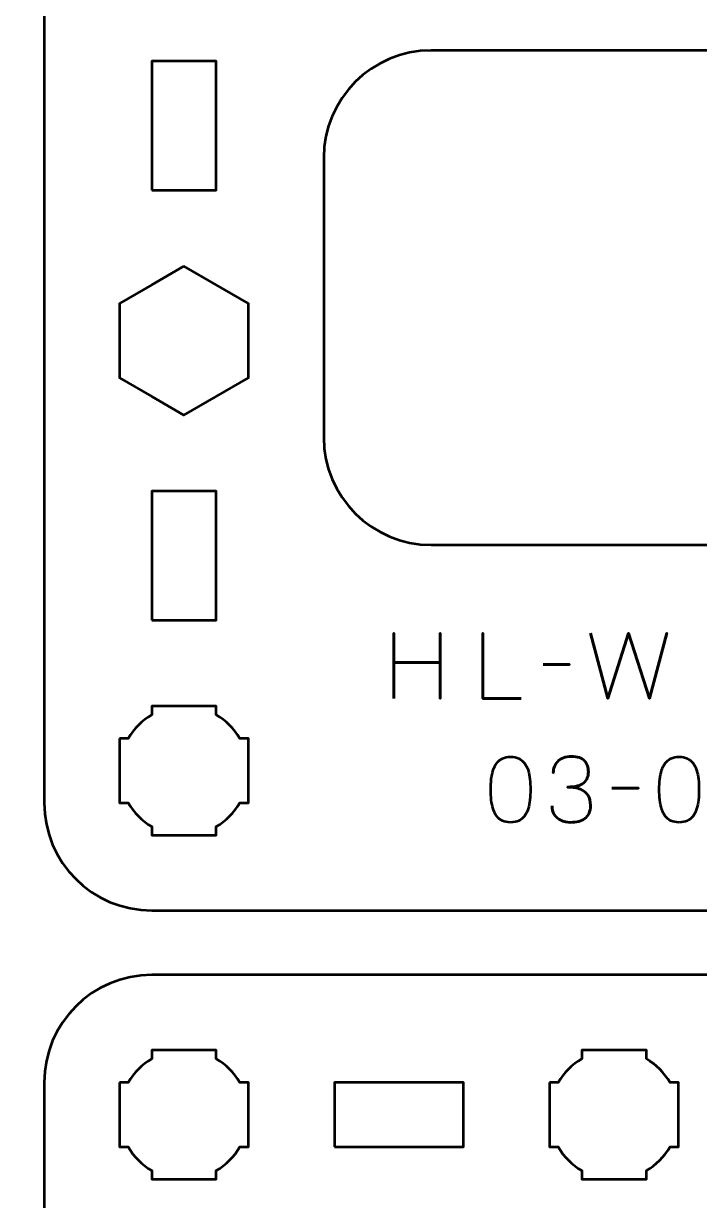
# Model space of a CAD drawing. Header units: centimetres. Extents: x -21 to 0, y -29.7 to 0.
# Drawn here: x -16.95 to -13.8, y -12.85 to -7.38 of the extents above; entities that cross this region are included whole.
import ezdxf

# ---------------------------------------------------------------- set-up
doc = ezdxf.new("R2010")
doc.units = ezdxf.units.CM
doc.header["$MEASUREMENT"] = 0
doc.layers.add('Layer 1', color=7, linetype='Continuous')

msp = doc.modelspace()

# ---------------------------------------------------------------- linework, layer by layer
at = {"layer": 'Layer 1', "lineweight": 53}
for points in [[(-16.35, -8.15), (-16.05, -8.15), (-16.05, -7.55), (-16.35, -7.55), (-16.35, -8.15)], [(-16.35, -10.15), (-16.05, -10.15), (-16.05, -9.55), (-16.35, -9.55), (-16.35, -10.15)]]:
    msp.add_lwpolyline(points, close=True, dxfattribs=at)
at = {"layer": 'Layer 1', "color": 1, "lineweight": 53}
msp.add_open_spline([(-21.00003, -29.19995), (-21.00003, -29.19995), (-21.00003, -2.89992), (-21.00003, -2.89992), (-21.00003, -2.89992), (-21.00003, -2.81709), (-20.93286, -2.74992), (-20.85003, -2.74992), (-20.85003, -2.74992), (-20.7672, -2.74992), (-20.70003, -2.68275), (-20.70003, -2.59992), (-20.70003, -2.59992), (-20.70003, -2.51709), (-20.7672, -2.44992), (-20.85003, -2.44992), (-20.85003, -2.44992), (-20.93286, -2.44992), (-21.00003, -2.38275), (-21.00003, -2.29992), (-21.00003, -2.29992), (-21.00003, -2.21709), (-20.93286, -2.14992), (-20.85003, -2.14992), (-20.85003, -2.14992), (-20.7672, -2.14992), (-20.70003, -2.08275), (-20.70003, -1.99992), (-20.70003, -1.99992), (-20.70003, -1.91709), (-20.7672, -1.84992), (-20.85003, -1.84992), (-20.85003, -1.84992), (-20.93286, -1.84992), (-21.00003, -1.78275), (-21.00003, -1.69992), (-21.00003, -1.69992), (-21.00003, -1.61709), (-20.93286, -1.54992), (-20.85003, -1.54992), (-20.85003, -1.54992), (-20.7672, -1.54992), (-20.70003, -1.48275), (-20.70003, -1.39992), (-20.70003, -1.39992), (-20.70003, -1.31709), (-20.7672, -1.24992), (-20.85003, -1.24992), (-20.85003, -1.24992), (-20.93286, -1.24992), (-21.00003, -1.18275), (-21.00003, -1.09992), (-21.00003, -1.09992), (-21.00003, -1.09992), (-21.00003, -0.49992), (-21.00003, -0.49992), (-21.00003, -0.49992), (-21.00003, -0.22295), (-20.77694, 0.00004), (-20.49994, 0.00004), (-20.49994, 0.00004), (-20.49994, 0.00004), (-0.50008, 0.00004), (-0.50008, 0.00004), (-0.50008, 0.00004), (-0.22294, 0.00004), (0.00002, -0.22295), (0.00002, -0.49992), (0.00002, -0.49992), (0.00002, -0.49992), (0.00002, -29.19995), (0.00002, -29.19995), (0.00002, -29.19995), (0.00002, -29.47695), (-0.22294, -29.70004), (-0.50008, -29.70004), (-0.50008, -29.70004), (-0.50008, -29.70004), (-20.49994, -29.70004), (-20.49994, -29.70004), (-20.49994, -29.70004), (-20.77694, -29.70004), (-21.00003, -29.47695), (-21.00003, -29.19995)], degree=3, knots=[0, 0, 0, 0, 0.047619, 0.047619, 0.047619, 0.047619, 0.0952381, 0.0952381, 0.0952381, 0.0952381, 0.1428571, 0.1428571, 0.1428571, 0.1428571, 0.1904762, 0.1904762, 0.1904762, 0.1904762, 0.2380952, 0.2380952, 0.2380952, 0.2380952, 0.2857143, 0.2857143, 0.2857143, 0.2857143, 0.3333333, 0.3333333, 0.3333333, 0.3333333, 0.3809524, 0.3809524, 0.3809524, 0.3809524, 0.4285714, 0.4285714, 0.4285714, 0.4285714, 0.4761905, 0.4761905, 0.4761905, 0.4761905, 0.5238095, 0.5238095, 0.5238095, 0.5238095, 0.5714286, 0.5714286, 0.5714286, 0.5714286, 0.6190476, 0.6190476, 0.6190476, 0.6190476, 0.6666667, 0.6666667, 0.6666667, 0.6666667, 0.7142857, 0.7142857, 0.7142857, 0.7142857, 0.7619048, 0.7619048, 0.7619048, 0.7619048, 0.8095238, 0.8095238, 0.8095238, 0.8095238, 0.8571429, 0.8571429, 0.8571429, 0.8571429, 0.9047619, 0.9047619, 0.9047619, 0.9047619, 0.952381, 0.952381, 0.952381, 0.952381, 1, 1, 1, 1], dxfattribs=at)
at = {"layer": 'Layer 1', "color": 3, "lineweight": 53}
for points in [[(-16.85, -11), (-16.85, -11), (-16.85, -6.7), (-16.85, -6.7), (-16.85, -6.7), (-16.85, -6.42391), (-16.62609, -6.2), (-16.35, -6.2), (-16.35, -6.2), (-16.35, -6.2), (-12.05, -6.2), (-12.05, -6.2), (-12.05, -6.2), (-11.77391, -6.2), (-11.55, -6.42391), (-11.55, -6.7), (-11.55, -6.7), (-11.55, -6.7), (-11.55, -11), (-11.55, -11), (-11.55, -11), (-11.55, -11.27609), (-11.77391, -11.5), (-12.05, -11.5), (-12.05, -11.5), (-12.05, -11.5), (-16.35, -11.5), (-16.35, -11.5), (-16.35, -11.5), (-16.62609, -11.5), (-16.85, -11.27609), (-16.85, -11)], [(-16.85, -16.6), (-16.85, -16.6), (-16.85, -12.3), (-16.85, -12.3), (-16.85, -12.3), (-16.85, -12.02391), (-16.62609, -11.8), (-16.35, -11.8), (-16.35, -11.8), (-16.35, -11.8), (-12.05, -11.8), (-12.05, -11.8), (-12.05, -11.8), (-11.77391, -11.8), (-11.55, -12.02391), (-11.55, -12.3), (-11.55, -12.3), (-11.55, -12.3), (-11.55, -16.6), (-11.55, -16.6), (-11.55, -16.6), (-11.55, -16.87609), (-11.77391, -17.1), (-12.05, -17.1), (-12.05, -17.1), (-12.05, -17.1), (-16.35, -17.1), (-16.35, -17.1), (-16.35, -17.1), (-16.62609, -17.1), (-16.85, -16.87609), (-16.85, -16.6)]]:
    msp.add_open_spline(points, degree=3, knots=[0, 0, 0, 0, 0.125, 0.125, 0.125, 0.125, 0.25, 0.25, 0.25, 0.25, 0.375, 0.375, 0.375, 0.375, 0.5, 0.5, 0.5, 0.5, 0.625, 0.625, 0.625, 0.625, 0.75, 0.75, 0.75, 0.75, 0.875, 0.875, 0.875, 0.875, 1, 1, 1, 1], dxfattribs=at)
at = {"layer": 'Layer 1', "lineweight": 53}
for points, knots in [([(-15.55, -9.3), (-15.55, -9.3), (-15.55, -8), (-15.55, -8), (-15.55, -8), (-15.55, -7.72391), (-15.32609, -7.5), (-15.05, -7.5), (-15.05, -7.5), (-15.05, -7.5), (-13.35, -7.5), (-13.35, -7.5), (-13.35, -7.5), (-13.07391, -7.5), (-12.85, -7.72391), (-12.85, -8), (-12.85, -8), (-12.85, -8), (-12.85, -9.3), (-12.85, -9.3), (-12.85, -9.3), (-12.85, -9.57609), (-13.07391, -9.8), (-13.35, -9.8), (-13.35, -9.8), (-13.35, -9.8), (-15.05, -9.8), (-15.05, -9.8), (-15.05, -9.8), (-15.32609, -9.8), (-15.55, -9.57609), (-15.55, -9.3)], [0, 0, 0, 0, 0.125, 0.125, 0.125, 0.125, 0.25, 0.25, 0.25, 0.25, 0.375, 0.375, 0.375, 0.375, 0.5, 0.5, 0.5, 0.5, 0.625, 0.625, 0.625, 0.625, 0.75, 0.75, 0.75, 0.75, 0.875, 0.875, 0.875, 0.875, 1, 1, 1, 1]), ([(-16.2, -8.50359), (-16.2, -8.50359), (-16.05, -8.59019), (-16.05, -8.59019), (-16.05, -8.59019), (-16.05, -8.59019), (-15.9, -8.67679), (-15.9, -8.67679), (-15.9, -8.67679), (-15.9, -8.67679), (-15.9, -8.85), (-15.9, -8.85), (-15.9, -8.85), (-15.9, -8.85), (-15.9, -9.02321), (-15.9, -9.02321), (-15.9, -9.02321), (-15.9, -9.02321), (-16.05, -9.10981), (-16.05, -9.10981), (-16.05, -9.10981), (-16.05, -9.10981), (-16.2, -9.19641), (-16.2, -9.19641), (-16.2, -9.19641), (-16.2, -9.19641), (-16.35, -9.10981), (-16.35, -9.10981), (-16.35, -9.10981), (-16.35, -9.10981), (-16.5, -9.02321), (-16.5, -9.02321), (-16.5, -9.02321), (-16.5, -9.02321), (-16.5, -8.85), (-16.5, -8.85), (-16.5, -8.85), (-16.5, -8.85), (-16.5, -8.67679), (-16.5, -8.67679), (-16.5, -8.67679), (-16.5, -8.67679), (-16.35, -8.59019), (-16.35, -8.59019), (-16.35, -8.59019), (-16.35, -8.59019), (-16.2, -8.50359), (-16.2, -8.50359)], [0, 0, 0, 0, 0.0833333, 0.0833333, 0.0833333, 0.0833333, 0.1666667, 0.1666667, 0.1666667, 0.1666667, 0.25, 0.25, 0.25, 0.25, 0.3333333, 0.3333333, 0.3333333, 0.3333333, 0.4166667, 0.4166667, 0.4166667, 0.4166667, 0.5, 0.5, 0.5, 0.5, 0.5833333, 0.5833333, 0.5833333, 0.5833333, 0.6666667, 0.6666667, 0.6666667, 0.6666667, 0.75, 0.75, 0.75, 0.75, 0.8333333, 0.8333333, 0.8333333, 0.8333333, 0.9166667, 0.9166667, 0.9166667, 0.9166667, 1, 1, 1, 1]), ([(-16.5, -10.7), (-16.5, -10.7), (-16.45985, -10.7), (-16.45985, -10.7), (-16.45985, -10.7), (-16.4335, -10.65447), (-16.39553, -10.6165), (-16.35, -10.59015), (-16.35, -10.59015), (-16.35, -10.59015), (-16.35, -10.55), (-16.35, -10.55), (-16.35, -10.55), (-16.35, -10.55), (-16.2, -10.55), (-16.2, -10.55), (-16.2, -10.55), (-16.2, -10.55), (-16.05, -10.55), (-16.05, -10.55), (-16.05, -10.55), (-16.05, -10.55), (-16.05, -10.59015), (-16.05, -10.59015), (-16.05, -10.59015), (-16.00447, -10.6165), (-15.9665, -10.65447), (-15.94015, -10.7), (-15.94015, -10.7), (-15.94015, -10.7), (-15.9, -10.7), (-15.9, -10.7), (-15.9, -10.7), (-15.9, -10.7), (-15.9, -10.85), (-15.9, -10.85), (-15.9, -10.85), (-15.9, -10.85), (-15.9, -11), (-15.9, -11), (-15.9, -11), (-15.9, -11), (-15.94015, -11), (-15.94015, -11), (-15.94015, -11), (-15.9665, -11.04553), (-16.00447, -11.0835), (-16.05, -11.10985), (-16.05, -11.10985), (-16.05, -11.10985), (-16.05, -11.15), (-16.05, -11.15), (-16.05, -11.15), (-16.05, -11.15), (-16.2, -11.15), (-16.2, -11.15), (-16.2, -11.15), (-16.2, -11.15), (-16.35, -11.15), (-16.35, -11.15), (-16.35, -11.15), (-16.35, -11.15), (-16.35, -11.10985), (-16.35, -11.10985), (-16.35, -11.10985), (-16.39553, -11.0835), (-16.4335, -11.04553), (-16.45985, -11), (-16.45985, -11), (-16.45985, -11), (-16.5, -11), (-16.5, -11), (-16.5, -11), (-16.5, -11), (-16.5, -10.85), (-16.5, -10.85), (-16.5, -10.85), (-16.5, -10.85), (-16.5, -10.7), (-16.5, -10.7)], [0, 0, 0, 0, 0.05, 0.05, 0.05, 0.05, 0.1, 0.1, 0.1, 0.1, 0.15, 0.15, 0.15, 0.15, 0.2, 0.2, 0.2, 0.2, 0.25, 0.25, 0.25, 0.25, 0.3, 0.3, 0.3, 0.3, 0.35, 0.35, 0.35, 0.35, 0.4, 0.4, 0.4, 0.4, 0.45, 0.45, 0.45, 0.45, 0.5, 0.5, 0.5, 0.5, 0.55, 0.55, 0.55, 0.55, 0.6, 0.6, 0.6, 0.6, 0.65, 0.65, 0.65, 0.65, 0.7, 0.7, 0.7, 0.7, 0.75, 0.75, 0.75, 0.75, 0.8, 0.8, 0.8, 0.8, 0.85, 0.85, 0.85, 0.85, 0.9, 0.9, 0.9, 0.9, 0.95, 0.95, 0.95, 0.95, 1, 1, 1, 1]), ([(-16.5, -12.3), (-16.5, -12.3), (-16.45985, -12.3), (-16.45985, -12.3), (-16.45985, -12.3), (-16.4335, -12.25447), (-16.39553, -12.2165), (-16.35, -12.19015), (-16.35, -12.19015), (-16.35, -12.19015), (-16.35, -12.15), (-16.35, -12.15), (-16.35, -12.15), (-16.35, -12.15), (-16.2, -12.15), (-16.2, -12.15), (-16.2, -12.15), (-16.2, -12.15), (-16.05, -12.15), (-16.05, -12.15), (-16.05, -12.15), (-16.05, -12.15), (-16.05, -12.19015), (-16.05, -12.19015), (-16.05, -12.19015), (-16.00447, -12.2165), (-15.9665, -12.25447), (-15.94015, -12.3), (-15.94015, -12.3), (-15.94015, -12.3), (-15.9, -12.3), (-15.9, -12.3), (-15.9, -12.3), (-15.9, -12.3), (-15.9, -12.45), (-15.9, -12.45), (-15.9, -12.45), (-15.9, -12.45), (-15.9, -12.6), (-15.9, -12.6), (-15.9, -12.6), (-15.9, -12.6), (-15.94015, -12.6), (-15.94015, -12.6), (-15.94015, -12.6), (-15.9665, -12.64553), (-16.00447, -12.6835), (-16.05, -12.70985), (-16.05, -12.70985), (-16.05, -12.70985), (-16.05, -12.75), (-16.05, -12.75), (-16.05, -12.75), (-16.05, -12.75), (-16.2, -12.75), (-16.2, -12.75), (-16.2, -12.75), (-16.2, -12.75), (-16.35, -12.75), (-16.35, -12.75), (-16.35, -12.75), (-16.35, -12.75), (-16.35, -12.70985), (-16.35, -12.70985), (-16.35, -12.70985), (-16.39553, -12.6835), (-16.4335, -12.64553), (-16.45985, -12.6), (-16.45985, -12.6), (-16.45985, -12.6), (-16.5, -12.6), (-16.5, -12.6), (-16.5, -12.6), (-16.5, -12.6), (-16.5, -12.45), (-16.5, -12.45), (-16.5, -12.45), (-16.5, -12.45), (-16.5, -12.3), (-16.5, -12.3)], [0, 0, 0, 0, 0.05, 0.05, 0.05, 0.05, 0.1, 0.1, 0.1, 0.1, 0.15, 0.15, 0.15, 0.15, 0.2, 0.2, 0.2, 0.2, 0.25, 0.25, 0.25, 0.25, 0.3, 0.3, 0.3, 0.3, 0.35, 0.35, 0.35, 0.35, 0.4, 0.4, 0.4, 0.4, 0.45, 0.45, 0.45, 0.45, 0.5, 0.5, 0.5, 0.5, 0.55, 0.55, 0.55, 0.55, 0.6, 0.6, 0.6, 0.6, 0.65, 0.65, 0.65, 0.65, 0.7, 0.7, 0.7, 0.7, 0.75, 0.75, 0.75, 0.75, 0.8, 0.8, 0.8, 0.8, 0.85, 0.85, 0.85, 0.85, 0.9, 0.9, 0.9, 0.9, 0.95, 0.95, 0.95, 0.95, 1, 1, 1, 1]), ([(-14.5, -12.3), (-14.5, -12.3), (-14.45985, -12.3), (-14.45985, -12.3), (-14.45985, -12.3), (-14.4335, -12.25447), (-14.39553, -12.2165), (-14.35, -12.19015), (-14.35, -12.19015), (-14.35, -12.19015), (-14.35, -12.15), (-14.35, -12.15), (-14.35, -12.15), (-14.35, -12.15), (-14.2, -12.15), (-14.2, -12.15), (-14.2, -12.15), (-14.2, -12.15), (-14.05, -12.15), (-14.05, -12.15), (-14.05, -12.15), (-14.05, -12.15), (-14.05, -12.19015), (-14.05, -12.19015), (-14.05, -12.19015), (-14.00447, -12.2165), (-13.9665, -12.25447), (-13.94015, -12.3), (-13.94015, -12.3), (-13.94015, -12.3), (-13.9, -12.3), (-13.9, -12.3), (-13.9, -12.3), (-13.9, -12.3), (-13.9, -12.45), (-13.9, -12.45), (-13.9, -12.45), (-13.9, -12.45), (-13.9, -12.6), (-13.9, -12.6), (-13.9, -12.6), (-13.9, -12.6), (-13.94015, -12.6), (-13.94015, -12.6), (-13.94015, -12.6), (-13.9665, -12.64553), (-14.00447, -12.6835), (-14.05, -12.70985), (-14.05, -12.70985), (-14.05, -12.70985), (-14.05, -12.75), (-14.05, -12.75), (-14.05, -12.75), (-14.05, -12.75), (-14.2, -12.75), (-14.2, -12.75), (-14.2, -12.75), (-14.2, -12.75), (-14.35, -12.75), (-14.35, -12.75), (-14.35, -12.75), (-14.35, -12.75), (-14.35, -12.70985), (-14.35, -12.70985), (-14.35, -12.70985), (-14.39553, -12.6835), (-14.4335, -12.64553), (-14.45985, -12.6), (-14.45985, -12.6), (-14.45985, -12.6), (-14.5, -12.6), (-14.5, -12.6), (-14.5, -12.6), (-14.5, -12.6), (-14.5, -12.45), (-14.5, -12.45), (-14.5, -12.45), (-14.5, -12.45), (-14.5, -12.3), (-14.5, -12.3)], [0, 0, 0, 0, 0.05, 0.05, 0.05, 0.05, 0.1, 0.1, 0.1, 0.1, 0.15, 0.15, 0.15, 0.15, 0.2, 0.2, 0.2, 0.2, 0.25, 0.25, 0.25, 0.25, 0.3, 0.3, 0.3, 0.3, 0.35, 0.35, 0.35, 0.35, 0.4, 0.4, 0.4, 0.4, 0.45, 0.45, 0.45, 0.45, 0.5, 0.5, 0.5, 0.5, 0.55, 0.55, 0.55, 0.55, 0.6, 0.6, 0.6, 0.6, 0.65, 0.65, 0.65, 0.65, 0.7, 0.7, 0.7, 0.7, 0.75, 0.75, 0.75, 0.75, 0.8, 0.8, 0.8, 0.8, 0.85, 0.85, 0.85, 0.85, 0.9, 0.9, 0.9, 0.9, 0.95, 0.95, 0.95, 0.95, 1, 1, 1, 1]), ([(-15.5, -12.6), (-15.5, -12.6), (-15.5, -12.3), (-15.5, -12.3), (-15.5, -12.3), (-15.5, -12.3), (-14.9, -12.3), (-14.9, -12.3), (-14.9, -12.3), (-14.9, -12.3), (-14.9, -12.6), (-14.9, -12.6), (-14.9, -12.6), (-14.9, -12.6), (-15.5, -12.6), (-15.5, -12.6)], [0, 0, 0, 0, 0.25, 0.25, 0.25, 0.25, 0.5, 0.5, 0.5, 0.5, 0.75, 0.75, 0.75, 0.75, 1, 1, 1, 1])]:
    msp.add_open_spline(points, degree=3, knots=knots, dxfattribs=at)
at = {"layer": 'Layer 1', "color": 5, "lineweight": 53}
for points, knots in [([(-15.22382, -10.51494), (-15.22382, -10.51494), (-15.22382, -10.34603), (-15.22382, -10.34603), (-15.22382, -10.34603), (-15.22382, -10.34603), (-15.00835, -10.34603), (-15.00835, -10.34603), (-15.00835, -10.34603), (-15.00835, -10.34603), (-15.00835, -10.51494), (-15.00835, -10.51494), (-15.00835, -10.51494), (-15.00835, -10.51494), (-15.00835, -10.21014), (-15.00835, -10.21014), (-15.00835, -10.21014), (-15.00835, -10.21014), (-15.00835, -10.34603), (-15.00835, -10.34603), (-15.00835, -10.34603), (-15.00835, -10.34603), (-15.22382, -10.34603), (-15.22382, -10.34603), (-15.22382, -10.34603), (-15.22382, -10.34603), (-15.22382, -10.21014), (-15.22382, -10.21014), (-15.22382, -10.21014), (-15.22382, -10.21014), (-15.22382, -10.51494), (-15.22382, -10.51494)], [0, 0, 0, 0, 0.125, 0.125, 0.125, 0.125, 0.25, 0.25, 0.25, 0.25, 0.375, 0.375, 0.375, 0.375, 0.5, 0.5, 0.5, 0.5, 0.625, 0.625, 0.625, 0.625, 0.75, 0.75, 0.75, 0.75, 0.875, 0.875, 0.875, 0.875, 1, 1, 1, 1]), ([(-14.63243, -10.51494), (-14.63243, -10.51494), (-14.81065, -10.51494), (-14.81065, -10.51494), (-14.81065, -10.51494), (-14.81065, -10.51494), (-14.81065, -10.20972), (-14.81065, -10.20972), (-14.81065, -10.20972), (-14.81065, -10.20972), (-14.81065, -10.51494), (-14.81065, -10.51494), (-14.81065, -10.51494), (-14.81065, -10.51494), (-14.63243, -10.51494), (-14.63243, -10.51494)], [0, 0, 0, 0, 0.25, 0.25, 0.25, 0.25, 0.5, 0.5, 0.5, 0.5, 0.75, 0.75, 0.75, 0.75, 1, 1, 1, 1]), ([(-14.31028, -10.20972), (-14.31028, -10.20972), (-14.22985, -10.51494), (-14.22985, -10.51494), (-14.22985, -10.51494), (-14.22985, -10.51494), (-14.13291, -10.20972), (-14.13291, -10.20972), (-14.13291, -10.20972), (-14.13291, -10.20972), (-14.03596, -10.51494), (-14.03596, -10.51494), (-14.03596, -10.51494), (-14.03596, -10.51494), (-13.95553, -10.20972), (-13.95553, -10.20972), (-13.95553, -10.20972), (-13.95553, -10.20972), (-14.03596, -10.51494), (-14.03596, -10.51494), (-14.03596, -10.51494), (-14.03596, -10.51494), (-14.13291, -10.20972), (-14.13291, -10.20972), (-14.13291, -10.20972), (-14.13291, -10.20972), (-14.22985, -10.51494), (-14.22985, -10.51494), (-14.22985, -10.51494), (-14.22985, -10.51494), (-14.31028, -10.20972), (-14.31028, -10.20972)], [0, 0, 0, 0, 0.125, 0.125, 0.125, 0.125, 0.25, 0.25, 0.25, 0.25, 0.375, 0.375, 0.375, 0.375, 0.5, 0.5, 0.5, 0.5, 0.625, 0.625, 0.625, 0.625, 0.75, 0.75, 0.75, 0.75, 0.875, 0.875, 0.875, 0.875, 1, 1, 1, 1]), ([(-14.53041, -10.35534), (-14.53041, -10.35534), (-14.40722, -10.35534), (-14.40722, -10.35534), (-14.40722, -10.35534), (-14.40722, -10.35534), (-14.53041, -10.35534), (-14.53041, -10.35534)], [0, 0, 0, 0, 0.5, 0.5, 0.5, 0.5, 1, 1, 1, 1]), ([(-14.68132, -11.09025), (-14.66651, -11.09018), (-14.65374, -11.08757), (-14.64308, -11.08249), (-14.64308, -11.08249), (-14.6325, -11.07741), (-14.62368, -11.07014), (-14.61663, -11.0609), (-14.61663, -11.0609), (-14.60964, -11.05159), (-14.60414, -11.04058), (-14.60005, -11.02788), (-14.60005, -11.02788), (-14.59602, -11.01518), (-14.59313, -11.00128), (-14.59151, -10.98604), (-14.59151, -10.98604), (-14.58981, -10.9708), (-14.58897, -10.95478), (-14.58904, -10.93785), (-14.58904, -10.93785), (-14.58897, -10.92099), (-14.58981, -10.90497), (-14.59151, -10.8898), (-14.59151, -10.8898), (-14.59313, -10.87463), (-14.59602, -10.86066), (-14.60005, -10.84796), (-14.60005, -10.84796), (-14.60414, -10.83533), (-14.60964, -10.82433), (-14.61663, -10.81494), (-14.61663, -10.81494), (-14.62368, -10.80563), (-14.6325, -10.79836), (-14.64308, -10.79328), (-14.64308, -10.79328), (-14.65374, -10.78813), (-14.66651, -10.78552), (-14.68132, -10.78545), (-14.68132, -10.78545), (-14.69614, -10.78552), (-14.70891, -10.78813), (-14.71957, -10.79328), (-14.71957, -10.79328), (-14.73015, -10.79836), (-14.73897, -10.80563), (-14.74602, -10.81494), (-14.74602, -10.81494), (-14.75301, -10.82433), (-14.75851, -10.83533), (-14.7626, -10.84796), (-14.7626, -10.84796), (-14.76663, -10.86066), (-14.76952, -10.87463), (-14.77114, -10.8898), (-14.77114, -10.8898), (-14.77283, -10.90497), (-14.77368, -10.92099), (-14.77361, -10.93785), (-14.77361, -10.93785), (-14.77368, -10.95478), (-14.77283, -10.9708), (-14.77114, -10.98604), (-14.77114, -10.98604), (-14.76952, -11.00128), (-14.76663, -11.01518), (-14.7626, -11.02788), (-14.7626, -11.02788), (-14.75851, -11.04058), (-14.75301, -11.05159), (-14.74602, -11.0609), (-14.74602, -11.0609), (-14.73897, -11.07014), (-14.73015, -11.07741), (-14.71957, -11.08249), (-14.71957, -11.08249), (-14.70891, -11.08757), (-14.69614, -11.09018), (-14.68132, -11.09025)], [0, 0, 0, 0, 0.05, 0.05, 0.05, 0.05, 0.1, 0.1, 0.1, 0.1, 0.15, 0.15, 0.15, 0.15, 0.2, 0.2, 0.2, 0.2, 0.25, 0.25, 0.25, 0.25, 0.3, 0.3, 0.3, 0.3, 0.35, 0.35, 0.35, 0.35, 0.4, 0.4, 0.4, 0.4, 0.45, 0.45, 0.45, 0.45, 0.5, 0.5, 0.5, 0.5, 0.55, 0.55, 0.55, 0.55, 0.6, 0.6, 0.6, 0.6, 0.65, 0.65, 0.65, 0.65, 0.7, 0.7, 0.7, 0.7, 0.75, 0.75, 0.75, 0.75, 0.8, 0.8, 0.8, 0.8, 0.85, 0.85, 0.85, 0.85, 0.9, 0.9, 0.9, 0.9, 0.95, 0.95, 0.95, 0.95, 1, 1, 1, 1]), ([(-14.68132, -11.09025), (-14.66651, -11.09018), (-14.65374, -11.08757), (-14.64308, -11.08249), (-14.64308, -11.08249), (-14.6325, -11.07741), (-14.62368, -11.07014), (-14.61663, -11.0609), (-14.61663, -11.0609), (-14.60964, -11.05159), (-14.60414, -11.04058), (-14.60005, -11.02788), (-14.60005, -11.02788), (-14.59602, -11.01518), (-14.59313, -11.00128), (-14.59151, -10.98604), (-14.59151, -10.98604), (-14.58981, -10.9708), (-14.58897, -10.95478), (-14.58904, -10.93785), (-14.58904, -10.93785), (-14.58897, -10.92099), (-14.58981, -10.90497), (-14.59151, -10.8898), (-14.59151, -10.8898), (-14.59313, -10.87463), (-14.59602, -10.86066), (-14.60005, -10.84796), (-14.60005, -10.84796), (-14.60414, -10.83533), (-14.60964, -10.82433), (-14.61663, -10.81494), (-14.61663, -10.81494), (-14.62368, -10.80563), (-14.6325, -10.79836), (-14.64308, -10.79328), (-14.64308, -10.79328), (-14.65374, -10.78813), (-14.66651, -10.78552), (-14.68132, -10.78545), (-14.68132, -10.78545), (-14.69614, -10.78552), (-14.70891, -10.78813), (-14.71957, -10.79328), (-14.71957, -10.79328), (-14.73015, -10.79836), (-14.73897, -10.80563), (-14.74602, -10.81494), (-14.74602, -10.81494), (-14.75301, -10.82433), (-14.75851, -10.83533), (-14.7626, -10.84796), (-14.7626, -10.84796), (-14.76663, -10.86066), (-14.76952, -10.87463), (-14.77114, -10.8898), (-14.77114, -10.8898), (-14.77283, -10.90497), (-14.77368, -10.92099), (-14.77361, -10.93785), (-14.77361, -10.93785), (-14.77368, -10.95478), (-14.77283, -10.9708), (-14.77114, -10.98604), (-14.77114, -10.98604), (-14.76952, -11.00128), (-14.76663, -11.01518), (-14.7626, -11.02788), (-14.7626, -11.02788), (-14.75851, -11.04058), (-14.75301, -11.05159), (-14.74602, -11.0609), (-14.74602, -11.0609), (-14.73897, -11.07014), (-14.73015, -11.07741), (-14.71957, -11.08249), (-14.71957, -11.08249), (-14.70891, -11.08757), (-14.69614, -11.09018), (-14.68132, -11.09025)], [0, 0, 0, 0, 0.05, 0.05, 0.05, 0.05, 0.1, 0.1, 0.1, 0.1, 0.15, 0.15, 0.15, 0.15, 0.2, 0.2, 0.2, 0.2, 0.25, 0.25, 0.25, 0.25, 0.3, 0.3, 0.3, 0.3, 0.35, 0.35, 0.35, 0.35, 0.4, 0.4, 0.4, 0.4, 0.45, 0.45, 0.45, 0.45, 0.5, 0.5, 0.5, 0.5, 0.55, 0.55, 0.55, 0.55, 0.6, 0.6, 0.6, 0.6, 0.65, 0.65, 0.65, 0.65, 0.7, 0.7, 0.7, 0.7, 0.75, 0.75, 0.75, 0.75, 0.8, 0.8, 0.8, 0.8, 0.85, 0.85, 0.85, 0.85, 0.9, 0.9, 0.9, 0.9, 0.95, 0.95, 0.95, 0.95, 1, 1, 1, 1]), ([(-14.48871, -11.01363), (-14.48864, -11.02887), (-14.48511, -11.04213), (-14.47813, -11.05363), (-14.47813, -11.05363), (-14.47114, -11.06506), (-14.46119, -11.07402), (-14.44821, -11.08044), (-14.44821, -11.08044), (-14.43523, -11.08686), (-14.41964, -11.09011), (-14.4015, -11.09025), (-14.4015, -11.09025), (-14.38789, -11.09025), (-14.37554, -11.08884), (-14.36432, -11.08588), (-14.36432, -11.08588), (-14.35317, -11.08291), (-14.34358, -11.07833), (-14.33546, -11.07205), (-14.33546, -11.07205), (-14.32735, -11.06577), (-14.32114, -11.05765), (-14.3167, -11.04778), (-14.3167, -11.04778), (-14.31232, -11.03783), (-14.31014, -11.0259), (-14.31007, -11.01193), (-14.31007, -11.01193), (-14.30999, -10.99331), (-14.3138, -10.97757), (-14.32135, -10.9648), (-14.32135, -10.9648), (-14.3289, -10.95203), (-14.34062, -10.94244), (-14.35635, -10.93588), (-14.35635, -10.93588), (-14.37208, -10.92931), (-14.39226, -10.926), (-14.41674, -10.926), (-14.41674, -10.926), (-14.39847, -10.92607), (-14.38316, -10.92438), (-14.37067, -10.92092), (-14.37067, -10.92092), (-14.35825, -10.91746), (-14.34831, -10.91259), (-14.34083, -10.90624), (-14.34083, -10.90624), (-14.33335, -10.89996), (-14.32792, -10.89248), (-14.32467, -10.88388), (-14.32467, -10.88388), (-14.32135, -10.87534), (-14.31973, -10.86596), (-14.3198, -10.85573), (-14.3198, -10.85573), (-14.31973, -10.84549), (-14.32114, -10.83604), (-14.32396, -10.82729), (-14.32396, -10.82729), (-14.32672, -10.81854), (-14.33123, -10.81085), (-14.33737, -10.80429), (-14.33737, -10.80429), (-14.34351, -10.79773), (-14.35162, -10.79258), (-14.36157, -10.78891), (-14.36157, -10.78891), (-14.37159, -10.78524), (-14.3838, -10.78341), (-14.39812, -10.78334), (-14.39812, -10.78334), (-14.41237, -10.78341), (-14.42486, -10.78552), (-14.43544, -10.78962), (-14.43544, -10.78962), (-14.4461, -10.79371), (-14.45484, -10.79928), (-14.4619, -10.80641), (-14.4619, -10.80641), (-14.46888, -10.81353), (-14.47411, -10.82165), (-14.47756, -10.83082), (-14.47756, -10.83082), (-14.48109, -10.83999), (-14.48278, -10.84973), (-14.48278, -10.85996), (-14.48278, -10.85996), (-14.48278, -10.84973), (-14.48109, -10.83999), (-14.47756, -10.83082), (-14.47756, -10.83082), (-14.47411, -10.82165), (-14.46888, -10.81353), (-14.4619, -10.80641), (-14.4619, -10.80641), (-14.45484, -10.79928), (-14.4461, -10.79371), (-14.43544, -10.78962), (-14.43544, -10.78962), (-14.42486, -10.78552), (-14.41237, -10.78341), (-14.39812, -10.78334), (-14.39812, -10.78334), (-14.3838, -10.78341), (-14.37159, -10.78524), (-14.36157, -10.78891), (-14.36157, -10.78891), (-14.35162, -10.79258), (-14.34351, -10.79773), (-14.33737, -10.80429), (-14.33737, -10.80429), (-14.33123, -10.81085), (-14.32672, -10.81854), (-14.32396, -10.82729), (-14.32396, -10.82729), (-14.32114, -10.83604), (-14.31973, -10.84549), (-14.3198, -10.85573), (-14.3198, -10.85573), (-14.31973, -10.86596), (-14.32135, -10.87534), (-14.32467, -10.88388), (-14.32467, -10.88388), (-14.32792, -10.89248), (-14.33335, -10.89996), (-14.34083, -10.90624), (-14.34083, -10.90624), (-14.34831, -10.91259), (-14.35825, -10.91746), (-14.37067, -10.92092), (-14.37067, -10.92092), (-14.38316, -10.92438), (-14.39847, -10.92607), (-14.41674, -10.926), (-14.41674, -10.926), (-14.39226, -10.926), (-14.37208, -10.92931), (-14.35635, -10.93588), (-14.35635, -10.93588), (-14.34062, -10.94244), (-14.3289, -10.95203), (-14.32135, -10.9648), (-14.32135, -10.9648), (-14.3138, -10.97757), (-14.30999, -10.99331), (-14.31007, -11.01193), (-14.31007, -11.01193), (-14.31014, -11.0259), (-14.31232, -11.03783), (-14.3167, -11.04778), (-14.3167, -11.04778), (-14.32114, -11.05765), (-14.32735, -11.06577), (-14.33546, -11.07205), (-14.33546, -11.07205), (-14.34358, -11.07833), (-14.35317, -11.08291), (-14.36432, -11.08588), (-14.36432, -11.08588), (-14.37554, -11.08884), (-14.38789, -11.09025), (-14.4015, -11.09025), (-14.4015, -11.09025), (-14.41964, -11.09011), (-14.43523, -11.08686), (-14.44821, -11.08044), (-14.44821, -11.08044), (-14.46119, -11.07402), (-14.47114, -11.06506), (-14.47813, -11.05363), (-14.47813, -11.05363), (-14.48511, -11.04213), (-14.48864, -11.02887), (-14.48871, -11.01363)], [0, 0, 0, 0, 0.0227273, 0.0227273, 0.0227273, 0.0227273, 0.0454545, 0.0454545, 0.0454545, 0.0454545, 0.0681818, 0.0681818, 0.0681818, 0.0681818, 0.0909091, 0.0909091, 0.0909091, 0.0909091, 0.1136364, 0.1136364, 0.1136364, 0.1136364, 0.1363636, 0.1363636, 0.1363636, 0.1363636, 0.1590909, 0.1590909, 0.1590909, 0.1590909, 0.1818182, 0.1818182, 0.1818182, 0.1818182, 0.2045455, 0.2045455, 0.2045455, 0.2045455, 0.2272727, 0.2272727, 0.2272727, 0.2272727, 0.25, 0.25, 0.25, 0.25, 0.2727273, 0.2727273, 0.2727273, 0.2727273, 0.2954545, 0.2954545, 0.2954545, 0.2954545, 0.3181818, 0.3181818, 0.3181818, 0.3181818, 0.3409091, 0.3409091, 0.3409091, 0.3409091, 0.3636364, 0.3636364, 0.3636364, 0.3636364, 0.3863636, 0.3863636, 0.3863636, 0.3863636, 0.4090909, 0.4090909, 0.4090909, 0.4090909, 0.4318182, 0.4318182, 0.4318182, 0.4318182, 0.4545455, 0.4545455, 0.4545455, 0.4545455, 0.4772727, 0.4772727, 0.4772727, 0.4772727, 0.5, 0.5, 0.5, 0.5, 0.5227273, 0.5227273, 0.5227273, 0.5227273, 0.5454545, 0.5454545, 0.5454545, 0.5454545, 0.5681818, 0.5681818, 0.5681818, 0.5681818, 0.5909091, 0.5909091, 0.5909091, 0.5909091, 0.6136364, 0.6136364, 0.6136364, 0.6136364, 0.6363636, 0.6363636, 0.6363636, 0.6363636, 0.6590909, 0.6590909, 0.6590909, 0.6590909, 0.6818182, 0.6818182, 0.6818182, 0.6818182, 0.7045455, 0.7045455, 0.7045455, 0.7045455, 0.7272727, 0.7272727, 0.7272727, 0.7272727, 0.75, 0.75, 0.75, 0.75, 0.7727273, 0.7727273, 0.7727273, 0.7727273, 0.7954545, 0.7954545, 0.7954545, 0.7954545, 0.8181818, 0.8181818, 0.8181818, 0.8181818, 0.8409091, 0.8409091, 0.8409091, 0.8409091, 0.8636364, 0.8636364, 0.8636364, 0.8636364, 0.8863636, 0.8863636, 0.8863636, 0.8863636, 0.9090909, 0.9090909, 0.9090909, 0.9090909, 0.9318182, 0.9318182, 0.9318182, 0.9318182, 0.9545455, 0.9545455, 0.9545455, 0.9545455, 0.9772727, 0.9772727, 0.9772727, 0.9772727, 1, 1, 1, 1]), ([(-13.89774, -11.09025), (-13.88293, -11.09018), (-13.87016, -11.08757), (-13.8595, -11.08249), (-13.8595, -11.08249), (-13.84892, -11.07741), (-13.8401, -11.07014), (-13.83305, -11.0609), (-13.83305, -11.0609), (-13.82606, -11.05159), (-13.82056, -11.04058), (-13.81647, -11.02788), (-13.81647, -11.02788), (-13.81244, -11.01518), (-13.80955, -11.00128), (-13.80793, -10.98604), (-13.80793, -10.98604), (-13.80623, -10.9708), (-13.80539, -10.95478), (-13.80546, -10.93785), (-13.80546, -10.93785), (-13.80539, -10.92099), (-13.80623, -10.90497), (-13.80793, -10.8898), (-13.80793, -10.8898), (-13.80955, -10.87463), (-13.81244, -10.86066), (-13.81647, -10.84796), (-13.81647, -10.84796), (-13.82056, -10.83533), (-13.82606, -10.82433), (-13.83305, -10.81494), (-13.83305, -10.81494), (-13.8401, -10.80563), (-13.84892, -10.79836), (-13.8595, -10.79328), (-13.8595, -10.79328), (-13.87016, -10.78813), (-13.88293, -10.78552), (-13.89774, -10.78545), (-13.89774, -10.78545), (-13.91256, -10.78552), (-13.92533, -10.78813), (-13.93599, -10.79328), (-13.93599, -10.79328), (-13.94657, -10.79836), (-13.95539, -10.80563), (-13.96244, -10.81494), (-13.96244, -10.81494), (-13.96943, -10.82433), (-13.97493, -10.83533), (-13.97902, -10.84796), (-13.97902, -10.84796), (-13.98305, -10.86066), (-13.98594, -10.87463), (-13.98756, -10.8898), (-13.98756, -10.8898), (-13.98925, -10.90497), (-13.9901, -10.92099), (-13.99003, -10.93785), (-13.99003, -10.93785), (-13.9901, -10.95478), (-13.98925, -10.9708), (-13.98756, -10.98604), (-13.98756, -10.98604), (-13.98594, -11.00128), (-13.98305, -11.01518), (-13.97902, -11.02788), (-13.97902, -11.02788), (-13.97493, -11.04058), (-13.96943, -11.05159), (-13.96244, -11.0609), (-13.96244, -11.0609), (-13.95539, -11.07014), (-13.94657, -11.07741), (-13.93599, -11.08249), (-13.93599, -11.08249), (-13.92533, -11.08757), (-13.91256, -11.09018), (-13.89774, -11.09025)], [0, 0, 0, 0, 0.05, 0.05, 0.05, 0.05, 0.1, 0.1, 0.1, 0.1, 0.15, 0.15, 0.15, 0.15, 0.2, 0.2, 0.2, 0.2, 0.25, 0.25, 0.25, 0.25, 0.3, 0.3, 0.3, 0.3, 0.35, 0.35, 0.35, 0.35, 0.4, 0.4, 0.4, 0.4, 0.45, 0.45, 0.45, 0.45, 0.5, 0.5, 0.5, 0.5, 0.55, 0.55, 0.55, 0.55, 0.6, 0.6, 0.6, 0.6, 0.65, 0.65, 0.65, 0.65, 0.7, 0.7, 0.7, 0.7, 0.75, 0.75, 0.75, 0.75, 0.8, 0.8, 0.8, 0.8, 0.85, 0.85, 0.85, 0.85, 0.9, 0.9, 0.9, 0.9, 0.95, 0.95, 0.95, 0.95, 1, 1, 1, 1]), ([(-13.89774, -11.09025), (-13.88293, -11.09018), (-13.87016, -11.08757), (-13.8595, -11.08249), (-13.8595, -11.08249), (-13.84892, -11.07741), (-13.8401, -11.07014), (-13.83305, -11.0609), (-13.83305, -11.0609), (-13.82606, -11.05159), (-13.82056, -11.04058), (-13.81647, -11.02788), (-13.81647, -11.02788), (-13.81244, -11.01518), (-13.80955, -11.00128), (-13.80793, -10.98604), (-13.80793, -10.98604), (-13.80623, -10.9708), (-13.80539, -10.95478), (-13.80546, -10.93785), (-13.80546, -10.93785), (-13.80539, -10.92099), (-13.80623, -10.90497), (-13.80793, -10.8898), (-13.80793, -10.8898), (-13.80955, -10.87463), (-13.81244, -10.86066), (-13.81647, -10.84796), (-13.81647, -10.84796), (-13.82056, -10.83533), (-13.82606, -10.82433), (-13.83305, -10.81494), (-13.83305, -10.81494), (-13.8401, -10.80563), (-13.84892, -10.79836), (-13.8595, -10.79328), (-13.8595, -10.79328), (-13.87016, -10.78813), (-13.88293, -10.78552), (-13.89774, -10.78545), (-13.89774, -10.78545), (-13.91256, -10.78552), (-13.92533, -10.78813), (-13.93599, -10.79328), (-13.93599, -10.79328), (-13.94657, -10.79836), (-13.95539, -10.80563), (-13.96244, -10.81494), (-13.96244, -10.81494), (-13.96943, -10.82433), (-13.97493, -10.83533), (-13.97902, -10.84796), (-13.97902, -10.84796), (-13.98305, -10.86066), (-13.98594, -10.87463), (-13.98756, -10.8898), (-13.98756, -10.8898), (-13.98925, -10.90497), (-13.9901, -10.92099), (-13.99003, -10.93785), (-13.99003, -10.93785), (-13.9901, -10.95478), (-13.98925, -10.9708), (-13.98756, -10.98604), (-13.98756, -10.98604), (-13.98594, -11.00128), (-13.98305, -11.01518), (-13.97902, -11.02788), (-13.97902, -11.02788), (-13.97493, -11.04058), (-13.96943, -11.05159), (-13.96244, -11.0609), (-13.96244, -11.0609), (-13.95539, -11.07014), (-13.94657, -11.07741), (-13.93599, -11.08249), (-13.93599, -11.08249), (-13.92533, -11.08757), (-13.91256, -11.09018), (-13.89774, -11.09025)], [0, 0, 0, 0, 0.05, 0.05, 0.05, 0.05, 0.1, 0.1, 0.1, 0.1, 0.15, 0.15, 0.15, 0.15, 0.2, 0.2, 0.2, 0.2, 0.25, 0.25, 0.25, 0.25, 0.3, 0.3, 0.3, 0.3, 0.35, 0.35, 0.35, 0.35, 0.4, 0.4, 0.4, 0.4, 0.45, 0.45, 0.45, 0.45, 0.5, 0.5, 0.5, 0.5, 0.55, 0.55, 0.55, 0.55, 0.6, 0.6, 0.6, 0.6, 0.65, 0.65, 0.65, 0.65, 0.7, 0.7, 0.7, 0.7, 0.75, 0.75, 0.75, 0.75, 0.8, 0.8, 0.8, 0.8, 0.85, 0.85, 0.85, 0.85, 0.9, 0.9, 0.9, 0.9, 0.95, 0.95, 0.95, 0.95, 1, 1, 1, 1]), ([(-14.21016, -10.93065), (-14.21016, -10.93065), (-14.08697, -10.93065), (-14.08697, -10.93065), (-14.08697, -10.93065), (-14.08697, -10.93065), (-14.21016, -10.93065), (-14.21016, -10.93065)], [0, 0, 0, 0, 0.5, 0.5, 0.5, 0.5, 1, 1, 1, 1])]:
    msp.add_open_spline(points, degree=3, knots=knots, dxfattribs=at)

doc.saveas('drawing.dxf')
